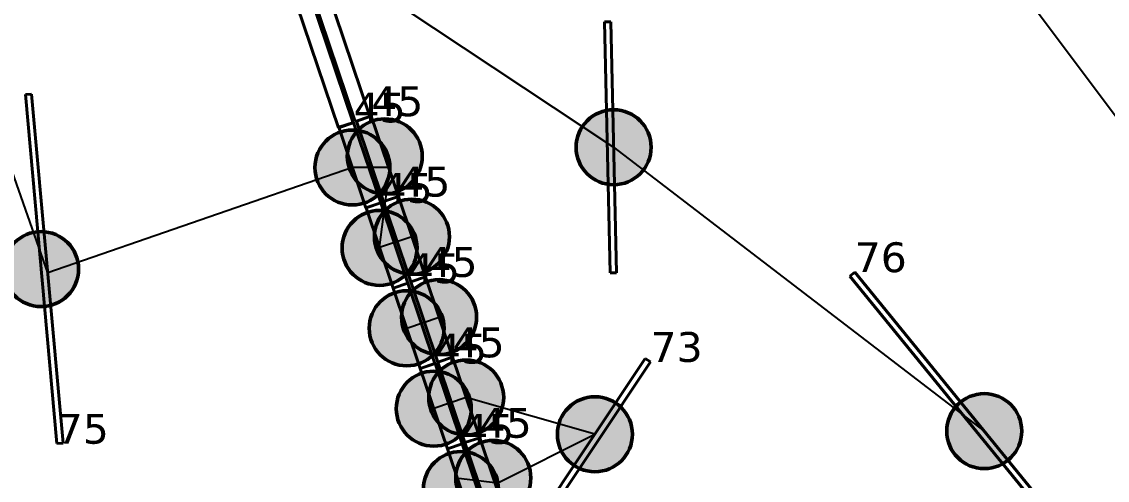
# Model space of a CAD drawing. Header units: millimetres. Extents: x -243740 to 150609, y -473655 to -165121.
# Drawn here: x 34940 to 41492, y -346765 to -343997 of the extents above; entities that cross this region are included whole.
import ezdxf

# ---------------------------------------------------------------- set-up
doc = ezdxf.new("R2010")
doc.units = ezdxf.units.MM
doc.layers.add('_Гр.ЩД-1C.10.4.I8.1', color=6, linetype='Continuous')
doc.layers.add('_Гр.ЩД-1C.10.4.I8.2', color=6, linetype='Continuous')
for name, color, linetype, lineweight in [('_освещение_dali', 3, 'Continuous', 50), ('DLX_FL1_LUM 122', 1, 'Continuous', 40), ('DLX_LUM 12', 5, 'Continuous', 40), ('DLX_LUM 14', 5, 'Continuous', 40), ('DLX_LUM 17', 5, 'Continuous', 40), ('DLX_LUM 5', 5, 'Continuous', 40), ('DLX_LUM 6', 5, 'Continuous', 40)]:
    doc.layers.add(name, color=color, linetype=linetype, lineweight=lineweight)
doc.styles.add('TableTextStyle', font='')
doc.styles.get('TableTextStyle').set_extended_font_data('VERDANA.TTF')
doc.linetypes.add('Truba', pattern='A,3e-05,[4,MSH_7,S=1,R=0,X=0,Y=0],-3.022072', length=3.022102)

# ---------------------------------------------------------------- blocks, each defined once
blk = doc.blocks.new('A$Caabd1818')
at = {"layer": 'DLX_FL1_LUM 122'}
for points in [[(32983, 52922.9, 0), (32356.9, 54778.1, 0)], [(32356.9, 54778.1, 0), (32983, 52922.9, 0)], [(32356.9, 54778.1, 0), (32983, 52922.9, 0)], [(32983, 52922.9, 0), (32356.9, 54778.1, 0)], [(32446, 54808.2, 0), (33072.1, 52953, 0)], [(33072.1, 52953, 0), (32446, 54808.2, 0)], [(33072.1, 52953, 0), (32446, 54808.2, 0)], [(32446, 54808.2, 0), (33072.1, 52953, 0)], [(32881.6, 52883.9, 0), (32255.5, 54739.2, 0)], [(32255.5, 54739.2, 0), (32881.6, 52883.9, 0)], [(32255.5, 54739.2, 0), (32881.6, 52883.9, 0)], [(32881.6, 52883.9, 0), (32255.5, 54739.2, 0)], [(32344.6, 54769.2, 0), (32970.6, 52914, 0)], [(32970.6, 52914, 0), (32344.6, 54769.2, 0)], [(32970.6, 52914, 0), (32344.6, 54769.2, 0)], [(32344.6, 54769.2, 0), (32970.6, 52914, 0)], [(33072.1, 52953, 0), (32983, 52922.9, 0)], [(32983, 52922.9, 0), (33072.1, 52953, 0)], [(32983, 52922.9, 0), (33072.1, 52953, 0)], [(33072.1, 52953, 0), (32983, 52922.9, 0)], [(33072.1, 52953, 0), (33072.1, 52953, 0)], [(33072.1, 52953, 0), (33072.1, 52953, 0)], [(32970.6, 52914, 0), (32881.6, 52883.9, 0)], [(32881.6, 52883.9, 0), (32970.6, 52914, 0)], [(32881.6, 52883.9, 0), (32970.6, 52914, 0)], [(32970.6, 52914, 0), (32881.6, 52883.9, 0)], [(32881.6, 52883.9, 0), (32881.6, 52883.9, 0)], [(32881.6, 52883.9, 0), (32881.6, 52883.9, 0)], [(32970.6, 52914, 0), (32970.6, 52914, 0)], [(32970.6, 52914, 0), (32970.6, 52914, 0)], [(32983, 52922.9, 0), (32983, 52922.9, 0)], [(32983, 52922.9, 0), (32983, 52922.9, 0)]]:
    blk.add_polyline3d(points, dxfattribs=at)
at = {"layer": 'DLX_LUM 12'}
for points in [[(34488.2, 53524.2, 0), (34526.1, 53525, 0)], [(34526.1, 53525, 0), (34488.2, 53524.2, 0)], [(34526.1, 53525, 0), (34488.2, 53524.2, 0)], [(34488.2, 53524.2, 0), (34526.1, 53525, 0)], [(34521.9, 52008.5, 0), (34488.2, 53524.2, 0)], [(34488.2, 53524.2, 0), (34488.2, 53524.2, 0)], [(34488.2, 53524.2, 0), (34521.9, 52008.5, 0)], [(34488.2, 53524.2, 0), (34488.2, 53524.2, 0)], [(34488.2, 53524.2, 0), (34521.9, 52008.5, 0)], [(34521.9, 52008.5, 0), (34488.2, 53524.2, 0)], [(34526.1, 53525, 0), (34526.1, 53525, 0)], [(34526.1, 53525, 0), (34559.9, 52009.4, 0)], [(34559.9, 52009.4, 0), (34526.1, 53525, 0)], [(34526.1, 53525, 0), (34526.1, 53525, 0)], [(34559.9, 52009.4, 0), (34526.1, 53525, 0)], [(34526.1, 53525, 0), (34559.9, 52009.4, 0)], [(34559.9, 52009.4, 0), (34521.9, 52008.5, 0)], [(34521.9, 52008.5, 0), (34559.9, 52009.4, 0)], [(34521.9, 52008.5, 0), (34559.9, 52009.4, 0)], [(34559.9, 52009.4, 0), (34521.9, 52008.5, 0)], [(34521.9, 52008.5, 0), (34521.9, 52008.5, 0)], [(34521.9, 52008.5, 0), (34521.9, 52008.5, 0)], [(34559.9, 52009.4, 0), (34559.9, 52009.4, 0)], [(34559.9, 52009.4, 0), (34559.9, 52009.4, 0)]]:
    blk.add_polyline3d(points, dxfattribs=at)
at = {"layer": 'DLX_LUM 14'}
for points in [[(35968.6, 51989.1, 0), (35998.1, 52013.1, 0)], [(35998.1, 52013.1, 0), (35968.6, 51989.1, 0)], [(35998.1, 52013.1, 0), (35968.6, 51989.1, 0)], [(35968.6, 51989.1, 0), (35998.1, 52013.1, 0)], [(37492.8, 50117.1, 0), (35968.6, 51989.1, 0)], [(35968.6, 51989.1, 0), (35968.6, 51989.1, 0)], [(35968.6, 51989.1, 0), (37492.8, 50117.1, 0)], [(35968.6, 51989.1, 0), (35968.6, 51989.1, 0)], [(35968.6, 51989.1, 0), (37492.8, 50117.1, 0)], [(37492.8, 50117.1, 0), (35968.6, 51989.1, 0)], [(35998.1, 52013.1, 0), (35998.1, 52013.1, 0)], [(35998.1, 52013.1, 0), (37522.3, 50141.1, 0)], [(37522.3, 50141.1, 0), (35998.1, 52013.1, 0)], [(35998.1, 52013.1, 0), (35998.1, 52013.1, 0)], [(37522.3, 50141.1, 0), (35998.1, 52013.1, 0)], [(35998.1, 52013.1, 0), (37522.3, 50141.1, 0)]]:
    blk.add_polyline3d(points, dxfattribs=at)
at = {"layer": 'DLX_LUM 17'}
for points in [[(30992.8, 53085, 0), (31030.6, 53088.4, 0)], [(31030.6, 53088.4, 0), (30992.8, 53085, 0)], [(31030.6, 53088.4, 0), (30992.8, 53085, 0)], [(30992.8, 53085, 0), (31030.6, 53088.4, 0)], [(31182.3, 50977.5, 0), (30992.8, 53085, 0)], [(30992.8, 53085, 0), (30992.8, 53085, 0)], [(30992.8, 53085, 0), (31182.3, 50977.5, 0)], [(30992.8, 53085, 0), (30992.8, 53085, 0)], [(30992.8, 53085, 0), (31182.3, 50977.5, 0)], [(31182.3, 50977.5, 0), (30992.8, 53085, 0)], [(31030.6, 53088.4, 0), (31220.2, 50980.9, 0)], [(31220.2, 50980.9, 0), (31030.6, 53088.4, 0)], [(31030.6, 53088.4, 0), (31030.6, 53088.4, 0)], [(31030.6, 53088.4, 0), (31030.6, 53088.4, 0)], [(31220.2, 50980.9, 0), (31030.6, 53088.4, 0)], [(31030.6, 53088.4, 0), (31220.2, 50980.9, 0)], [(31220.2, 50980.9, 0), (31182.3, 50977.5, 0)], [(31182.3, 50977.5, 0), (31220.2, 50980.9, 0)], [(31182.3, 50977.5, 0), (31220.2, 50980.9, 0)], [(31220.2, 50980.9, 0), (31182.3, 50977.5, 0)], [(31182.3, 50977.5, 0), (31182.3, 50977.5, 0)], [(31182.3, 50977.5, 0), (31182.3, 50977.5, 0)], [(31220.2, 50980.9, 0), (31220.2, 50980.9, 0)], [(31220.2, 50980.9, 0), (31220.2, 50980.9, 0)]]:
    blk.add_polyline3d(points, dxfattribs=at)
at = {"layer": 'DLX_LUM 5'}
for points in [[(32991.2, 52924.8, 0), (33080.3, 52954.8, 0)], [(33080.3, 52954.8, 0), (32991.2, 52924.8, 0)], [(33080.3, 52954.8, 0), (32991.2, 52924.8, 0)], [(32991.2, 52924.8, 0), (33080.3, 52954.8, 0)], [(33080.3, 52954.8, 0), (33080.3, 52954.8, 0)], [(33080.3, 52954.8, 0), (33243.9, 52469.6, 0)], [(33243.9, 52469.6, 0), (33080.3, 52954.8, 0)], [(33080.3, 52954.8, 0), (33080.3, 52954.8, 0)], [(33243.9, 52469.6, 0), (33080.3, 52954.8, 0)], [(33080.3, 52954.8, 0), (33243.9, 52469.6, 0)], [(32884.9, 52887.3, 0), (32974, 52917.3, 0)], [(32974, 52917.3, 0), (32884.9, 52887.3, 0)], [(32974, 52917.3, 0), (32884.9, 52887.3, 0)], [(32884.9, 52887.3, 0), (32974, 52917.3, 0)], [(33048.5, 52402.1, 0), (32884.9, 52887.3, 0)], [(32884.9, 52887.3, 0), (32884.9, 52887.3, 0)], [(32884.9, 52887.3, 0), (33048.5, 52402.1, 0)], [(32884.9, 52887.3, 0), (32884.9, 52887.3, 0)], [(32884.9, 52887.3, 0), (33048.5, 52402.1, 0)], [(33048.5, 52402.1, 0), (32884.9, 52887.3, 0)], [(32974, 52917.3, 0), (32974, 52917.3, 0)], [(32974, 52917.3, 0), (33137.6, 52432.2, 0)], [(33137.6, 52432.2, 0), (32974, 52917.3, 0)], [(32974, 52917.3, 0), (32974, 52917.3, 0)], [(33137.6, 52432.2, 0), (32974, 52917.3, 0)], [(32974, 52917.3, 0), (33137.6, 52432.2, 0)], [(33154.8, 52439.6, 0), (32991.2, 52924.8, 0)], [(32991.2, 52924.8, 0), (32991.2, 52924.8, 0)], [(32991.2, 52924.8, 0), (33154.8, 52439.6, 0)], [(32991.2, 52924.8, 0), (32991.2, 52924.8, 0)], [(32991.2, 52924.8, 0), (33154.8, 52439.6, 0)], [(33154.8, 52439.6, 0), (32991.2, 52924.8, 0)], [(33137.6, 52432.2, 0), (33048.5, 52402.1, 0)], [(33048.5, 52402.1, 0), (33137.6, 52432.2, 0)], [(33048.5, 52402.1, 0), (33137.6, 52432.2, 0)], [(33137.6, 52432.2, 0), (33048.5, 52402.1, 0)], [(33048.6, 52402, 0), (33137.7, 52432, 0)], [(33137.7, 52432, 0), (33048.6, 52402, 0)], [(33137.7, 52432, 0), (33048.6, 52402, 0)], [(33048.6, 52402, 0), (33137.7, 52432, 0)], [(33137.6, 52432.2, 0), (33137.6, 52432.2, 0)], [(33137.6, 52432.2, 0), (33137.6, 52432.2, 0)], [(33137.7, 52432, 0), (33137.7, 52432, 0)], [(33137.7, 52432, 0), (33301.3, 51946.9, 0)], [(33301.3, 51946.9, 0), (33137.7, 52432, 0)], [(33137.7, 52432, 0), (33137.7, 52432, 0)], [(33301.3, 51946.9, 0), (33137.7, 52432, 0)], [(33137.7, 52432, 0), (33301.3, 51946.9, 0)], [(33243.9, 52469.6, 0), (33154.8, 52439.6, 0)], [(33154.8, 52439.6, 0), (33243.9, 52469.6, 0)], [(33154.8, 52439.6, 0), (33243.9, 52469.6, 0)], [(33243.9, 52469.6, 0), (33154.8, 52439.6, 0)], [(33154.8, 52439.6, 0), (33154.8, 52439.6, 0)], [(33154.8, 52439.6, 0), (33154.8, 52439.6, 0)], [(33154.9, 52439.5, 0), (33244, 52469.5, 0)], [(33244, 52469.5, 0), (33154.9, 52439.5, 0)], [(33244, 52469.5, 0), (33154.9, 52439.5, 0)], [(33154.9, 52439.5, 0), (33244, 52469.5, 0)], [(33318.5, 51954.3, 0), (33154.9, 52439.5, 0)], [(33154.9, 52439.5, 0), (33154.9, 52439.5, 0)], [(33154.9, 52439.5, 0), (33318.5, 51954.3, 0)], [(33154.9, 52439.5, 0), (33154.9, 52439.5, 0)], [(33154.9, 52439.5, 0), (33318.5, 51954.3, 0)], [(33318.5, 51954.3, 0), (33154.9, 52439.5, 0)], [(33243.9, 52469.6, 0), (33243.9, 52469.6, 0)], [(33243.9, 52469.6, 0), (33243.9, 52469.6, 0)], [(33244, 52469.5, 0), (33244, 52469.5, 0)], [(33244, 52469.5, 0), (33407.6, 51984.3, 0)], [(33407.6, 51984.3, 0), (33244, 52469.5, 0)], [(33244, 52469.5, 0), (33244, 52469.5, 0)], [(33407.6, 51984.3, 0), (33244, 52469.5, 0)], [(33244, 52469.5, 0), (33407.6, 51984.3, 0)], [(33048.5, 52402.1, 0), (33048.5, 52402.1, 0)], [(33048.5, 52402.1, 0), (33048.5, 52402.1, 0)], [(33212.2, 51916.8, 0), (33048.6, 52402, 0)], [(33048.6, 52402, 0), (33048.6, 52402, 0)], [(33048.6, 52402, 0), (33212.2, 51916.8, 0)], [(33048.6, 52402, 0), (33048.6, 52402, 0)], [(33048.6, 52402, 0), (33212.2, 51916.8, 0)], [(33212.2, 51916.8, 0), (33048.6, 52402, 0)], [(33407.6, 51984.3, 0), (33318.5, 51954.3, 0)], [(33318.5, 51954.3, 0), (33407.6, 51984.3, 0)], [(33318.5, 51954.3, 0), (33407.6, 51984.3, 0)], [(33407.6, 51984.3, 0), (33318.5, 51954.3, 0)], [(33318.5, 51954.2, 0), (33407.6, 51984.2, 0)], [(33407.6, 51984.2, 0), (33318.5, 51954.2, 0)], [(33407.6, 51984.2, 0), (33318.5, 51954.2, 0)], [(33318.5, 51954.2, 0), (33407.6, 51984.2, 0)], [(33318.5, 51954.3, 0), (33318.5, 51954.3, 0)], [(33318.5, 51954.3, 0), (33318.5, 51954.3, 0)], [(33482.2, 51469, 0), (33318.5, 51954.2, 0)], [(33318.5, 51954.2, 0), (33318.5, 51954.2, 0)], [(33318.5, 51954.2, 0), (33482.2, 51469, 0)], [(33318.5, 51954.2, 0), (33318.5, 51954.2, 0)], [(33318.5, 51954.2, 0), (33482.2, 51469, 0)], [(33482.2, 51469, 0), (33318.5, 51954.2, 0)], [(33407.6, 51984.3, 0), (33407.6, 51984.3, 0)], [(33407.6, 51984.3, 0), (33407.6, 51984.3, 0)], [(33407.6, 51984.2, 0), (33407.6, 51984.2, 0)], [(33407.6, 51984.2, 0), (33571.2, 51499, 0)], [(33571.2, 51499, 0), (33407.6, 51984.2, 0)], [(33407.6, 51984.2, 0), (33407.6, 51984.2, 0)], [(33571.2, 51499, 0), (33407.6, 51984.2, 0)], [(33407.6, 51984.2, 0), (33571.2, 51499, 0)], [(33301.3, 51946.9, 0), (33212.2, 51916.8, 0)], [(33212.2, 51916.8, 0), (33301.3, 51946.9, 0)], [(33212.2, 51916.8, 0), (33301.3, 51946.9, 0)], [(33301.3, 51946.9, 0), (33212.2, 51916.8, 0)], [(33212.2, 51916.8, 0), (33212.2, 51916.8, 0)], [(33212.2, 51916.8, 0), (33212.2, 51916.8, 0)], [(33212.3, 51916.7, 0), (33301.3, 51946.7, 0)], [(33301.3, 51946.7, 0), (33212.3, 51916.7, 0)], [(33301.3, 51946.7, 0), (33212.3, 51916.7, 0)], [(33212.3, 51916.7, 0), (33301.3, 51946.7, 0)], [(33375.9, 51431.5, 0), (33212.3, 51916.7, 0)], [(33212.3, 51916.7, 0), (33212.3, 51916.7, 0)], [(33212.3, 51916.7, 0), (33375.9, 51431.5, 0)], [(33212.3, 51916.7, 0), (33212.3, 51916.7, 0)], [(33212.3, 51916.7, 0), (33375.9, 51431.5, 0)], [(33375.9, 51431.5, 0), (33212.3, 51916.7, 0)], [(33301.3, 51946.9, 0), (33301.3, 51946.9, 0)], [(33301.3, 51946.9, 0), (33301.3, 51946.9, 0)], [(33301.3, 51946.7, 0), (33301.3, 51946.7, 0)], [(33301.3, 51946.7, 0), (33464.9, 51461.5, 0)], [(33464.9, 51461.5, 0), (33301.3, 51946.7, 0)], [(33301.3, 51946.7, 0), (33301.3, 51946.7, 0)], [(33464.9, 51461.5, 0), (33301.3, 51946.7, 0)], [(33301.3, 51946.7, 0), (33464.9, 51461.5, 0)], [(33571.2, 51499, 0), (33482.2, 51469, 0)], [(33482.2, 51469, 0), (33571.2, 51499, 0)], [(33482.2, 51469, 0), (33571.2, 51499, 0)], [(33571.2, 51499, 0), (33482.2, 51469, 0)], [(33482.2, 51468.9, 0), (33571.3, 51498.9, 0)], [(33571.3, 51498.9, 0), (33482.2, 51468.9, 0)], [(33571.3, 51498.9, 0), (33482.2, 51468.9, 0)], [(33482.2, 51468.9, 0), (33571.3, 51498.9, 0)], [(33571.2, 51499, 0), (33571.2, 51499, 0)], [(33571.2, 51499, 0), (33571.2, 51499, 0)], [(33571.3, 51498.9, 0), (33571.3, 51498.9, 0)], [(33571.3, 51498.9, 0), (33734.9, 51013.7, 0)], [(33734.9, 51013.7, 0), (33571.3, 51498.9, 0)], [(33571.3, 51498.9, 0), (33571.3, 51498.9, 0)], [(33734.9, 51013.7, 0), (33571.3, 51498.9, 0)], [(33571.3, 51498.9, 0), (33734.9, 51013.7, 0)], [(33464.9, 51461.5, 0), (33375.9, 51431.5, 0)], [(33375.9, 51431.5, 0), (33464.9, 51461.5, 0)], [(33375.9, 51431.5, 0), (33464.9, 51461.5, 0)], [(33464.9, 51461.5, 0), (33375.9, 51431.5, 0)], [(33375.9, 51431.4, 0), (33465, 51461.4, 0)], [(33465, 51461.4, 0), (33375.9, 51431.4, 0)], [(33465, 51461.4, 0), (33375.9, 51431.4, 0)], [(33375.9, 51431.4, 0), (33465, 51461.4, 0)], [(33375.9, 51431.5, 0), (33375.9, 51431.5, 0)], [(33375.9, 51431.5, 0), (33375.9, 51431.5, 0)], [(33539.5, 50946.2, 0), (33375.9, 51431.4, 0)], [(33375.9, 51431.4, 0), (33375.9, 51431.4, 0)], [(33375.9, 51431.4, 0), (33539.5, 50946.2, 0)], [(33375.9, 51431.4, 0), (33375.9, 51431.4, 0)], [(33375.9, 51431.4, 0), (33539.5, 50946.2, 0)], [(33539.5, 50946.2, 0), (33375.9, 51431.4, 0)], [(33464.9, 51461.5, 0), (33464.9, 51461.5, 0)], [(33464.9, 51461.5, 0), (33464.9, 51461.5, 0)], [(33465, 51461.4, 0), (33465, 51461.4, 0)], [(33465, 51461.4, 0), (33628.6, 50976.2, 0)], [(33628.6, 50976.2, 0), (33465, 51461.4, 0)], [(33465, 51461.4, 0), (33465, 51461.4, 0)], [(33628.6, 50976.2, 0), (33465, 51461.4, 0)], [(33465, 51461.4, 0), (33628.6, 50976.2, 0)], [(33482.2, 51469, 0), (33482.2, 51469, 0)], [(33482.2, 51469, 0), (33482.2, 51469, 0)], [(33645.8, 50983.7, 0), (33482.2, 51468.9, 0)], [(33482.2, 51468.9, 0), (33482.2, 51468.9, 0)], [(33482.2, 51468.9, 0), (33645.8, 50983.7, 0)], [(33482.2, 51468.9, 0), (33482.2, 51468.9, 0)], [(33482.2, 51468.9, 0), (33645.8, 50983.7, 0)], [(33645.8, 50983.7, 0), (33482.2, 51468.9, 0)], [(33628.6, 50976.2, 0), (33539.5, 50946.2, 0)], [(33539.5, 50946.2, 0), (33628.6, 50976.2, 0)], [(33539.5, 50946.2, 0), (33628.6, 50976.2, 0)], [(33628.6, 50976.2, 0), (33539.5, 50946.2, 0)], [(33539.6, 50946.1, 0), (33628.6, 50976.1, 0)], [(33628.6, 50976.1, 0), (33539.6, 50946.1, 0)], [(33628.6, 50976.1, 0), (33539.6, 50946.1, 0)], [(33539.6, 50946.1, 0), (33628.6, 50976.1, 0)], [(33628.6, 50976.2, 0), (33628.6, 50976.2, 0)], [(33628.6, 50976.2, 0), (33628.6, 50976.2, 0)], [(33628.6, 50976.1, 0), (33628.6, 50976.1, 0)], [(33628.6, 50976.1, 0), (33792.2, 50490.9, 0)], [(33792.2, 50490.9, 0), (33628.6, 50976.1, 0)], [(33628.6, 50976.1, 0), (33628.6, 50976.1, 0)], [(33792.2, 50490.9, 0), (33628.6, 50976.1, 0)], [(33628.6, 50976.1, 0), (33792.2, 50490.9, 0)], [(33734.9, 51013.7, 0), (33645.8, 50983.7, 0)], [(33645.8, 50983.7, 0), (33734.9, 51013.7, 0)], [(33645.8, 50983.7, 0), (33734.9, 51013.7, 0)], [(33734.9, 51013.7, 0), (33645.8, 50983.7, 0)], [(33645.8, 50983.6, 0), (33734.9, 51013.6, 0)], [(33734.9, 51013.6, 0), (33645.8, 50983.6, 0)], [(33734.9, 51013.6, 0), (33645.8, 50983.6, 0)], [(33645.8, 50983.6, 0), (33734.9, 51013.6, 0)], [(33645.8, 50983.7, 0), (33645.8, 50983.7, 0)], [(33645.8, 50983.7, 0), (33645.8, 50983.7, 0)], [(33809.5, 50498.4, 0), (33645.8, 50983.6, 0)], [(33645.8, 50983.6, 0), (33645.8, 50983.6, 0)], [(33645.8, 50983.6, 0), (33809.5, 50498.4, 0)], [(33645.8, 50983.6, 0), (33645.8, 50983.6, 0)], [(33645.8, 50983.6, 0), (33809.5, 50498.4, 0)], [(33809.5, 50498.4, 0), (33645.8, 50983.6, 0)], [(33734.9, 51013.7, 0), (33734.9, 51013.7, 0)], [(33734.9, 51013.7, 0), (33734.9, 51013.7, 0)], [(33734.9, 51013.6, 0), (33734.9, 51013.6, 0)], [(33734.9, 51013.6, 0), (33898.5, 50528.4, 0)], [(33898.5, 50528.4, 0), (33734.9, 51013.6, 0)], [(33734.9, 51013.6, 0), (33734.9, 51013.6, 0)], [(33898.5, 50528.4, 0), (33734.9, 51013.6, 0)], [(33734.9, 51013.6, 0), (33898.5, 50528.4, 0)], [(33539.5, 50946.2, 0), (33539.5, 50946.2, 0)], [(33539.5, 50946.2, 0), (33539.5, 50946.2, 0)], [(33703.2, 50460.9, 0), (33539.6, 50946.1, 0)], [(33539.6, 50946.1, 0), (33539.6, 50946.1, 0)], [(33539.6, 50946.1, 0), (33703.2, 50460.9, 0)], [(33539.6, 50946.1, 0), (33539.6, 50946.1, 0)], [(33539.6, 50946.1, 0), (33703.2, 50460.9, 0)], [(33703.2, 50460.9, 0), (33539.6, 50946.1, 0)]]:
    blk.add_polyline3d(points, dxfattribs=at)
at = {"layer": 'DLX_LUM 6'}
for points in [[(34061.9, 50481.7, 0), (34734.3, 51492.5, 0)], [(34734.3, 51492.5, 0), (34061.9, 50481.7, 0)], [(34734.3, 51492.5, 0), (34061.9, 50481.7, 0)], [(34061.9, 50481.7, 0), (34734.3, 51492.5, 0)], [(34765.9, 51471.4, 0), (34093.5, 50460.6, 0)], [(34093.5, 50460.6, 0), (34765.9, 51471.4, 0)], [(34093.5, 50460.6, 0), (34765.9, 51471.4, 0)], [(34765.9, 51471.4, 0), (34093.5, 50460.6, 0)], [(34734.3, 51492.5, 0), (34734.3, 51492.5, 0)], [(34734.3, 51492.5, 0), (34765.9, 51471.4, 0)], [(34765.9, 51471.4, 0), (34734.3, 51492.5, 0)], [(34734.3, 51492.5, 0), (34734.3, 51492.5, 0)], [(34765.9, 51471.4, 0), (34734.3, 51492.5, 0)], [(34734.3, 51492.5, 0), (34765.9, 51471.4, 0)], [(34765.9, 51471.4, 0), (34765.9, 51471.4, 0)], [(34765.9, 51471.4, 0), (34765.9, 51471.4, 0)]]:
    blk.add_polyline3d(points, dxfattribs=at)
blk = doc.blocks.new('A$Cab2378fa')
at = {"lineweight": 25, "true_color": 0xfff5f5}
h = blk.add_hatch(color=7, dxfattribs=at)
h.dxf.hatch_style = 1
h.paths.add_polyline_path([(0, 0), (-141.6, -170.3, 0.174923), (3, -222.4, 0.197808), (162.3, -156.8)])
h.paths.add_polyline_path([(-163.2, 157.6), (0, 0), (147.8, 177.8, 0.175398), (3, 230.2, 0.209014)])
at = {"lineweight": 25}
h = blk.add_hatch(color=0, dxfattribs=at)
h.paths.add_polyline_path([(162.3, -156.8, 0.442338), (147.8, 177.8), (0, 0)])
h.paths.add_polyline_path([(-141.6, -170.3), (0, 0), (-163.2, 157.6, 0.430096)])
blk.add_circle((3, 3.9), 226.3)

msp = doc.modelspace()

# ---------------------------------------------------------------- linework, layer by layer
at = {"layer": '_Гр.ЩД-1C.10.4.I8.1', "ltscale": 100}
msp.add_lwpolyline([(41768.5, -336710.2), (42716, -339610), (42983.1, -340472.4), (40518.1, -339265.8), (39907.1, -339934.1), (39754.4, -340101.1), (41506.8, -341032.6), (41390.9, -341204.6), (39863, -342325.3), (43959.7, -347791.5), (27798, -359904), (34553, -385186.3)], dxfattribs=at)
at = {"layer": '_Гр.ЩД-1C.10.4.I8.2', "ltscale": 100}
for points in [[(37048.8, -341613.4), (36697.9, -343549.8), (38512.7, -344754.6), (40749.4, -346468.7), (41779.9, -347734.3), (41255.5, -350036.2), (39180, -353306)], [(37740, -347320.3), (37560.1, -346750.8), (37814.2, -346780.8), (38399.4, -346487.2), (37622.7, -346265.5), (37426.9, -346331.5), (37263.7, -345847.7), (37459.1, -345780.2), (37295.4, -345294.9), (37099.6, -345360.9), (37162.7, -344877.1), (36936.4, -344877.1), (35097.4, -345512.7), (34208.2, -342980.7)]]:
    msp.add_lwpolyline(points, dxfattribs=at)

# ---------------------------------------------------------------- block references
at = {"layer": '_освещение_dali', "color": 5, "ltscale": 100}
for p in [(38509.7, -344758.5), (37128.8, -344813.5), (36933.4, -344881), (37292.5, -345298.8), (37097.1, -345366.3), (35054.3, -345494.4), (37456.1, -345784.1), (37260.8, -345851.6), (37619.8, -346269.4), (37424.4, -346336.9), (40746.4, -346472.6), (38396.4, -346491.1), (37783.4, -346754.7), (37588.1, -346822.2)]:
    msp.add_blockref('A$Cab2378fa', p, dxfattribs=at)
at = {"layer": 'Defpoints', "linetype": 'Truba', "ltscale": 100}
msp.add_blockref('A$Caabd1818', (3969.7, -397521.8), dxfattribs=at)

# ---------------------------------------------------------------- texts
at = {"layer": '_освещение_dali', "color": 223, "true_color": 0xdd71b5, "style": 'TableTextStyle'}
for s, p in [('45', (37050, -344567)), ('45', (36943.7, -344604.5)), ('45', (37107.3, -345089.8)), ('45', (37213.6, -345052.3)), ('76', (39967.8, -345508.7)), ('45', (37377.3, -345537.6)), ('45', (37271, -345575.1)), ('45', (37540.9, -346022.9)), ('45', (37434.7, -346060.4)), ('73', (38735.6, -346050.4)), ('75', (35152, -346544.2)), ('45', (37598.3, -346545.7)), ('45', (37704.6, -346508.2))]:
    msp.add_text(s, height=180, dxfattribs=at).set_placement(p)

doc.saveas('drawing.dxf')
